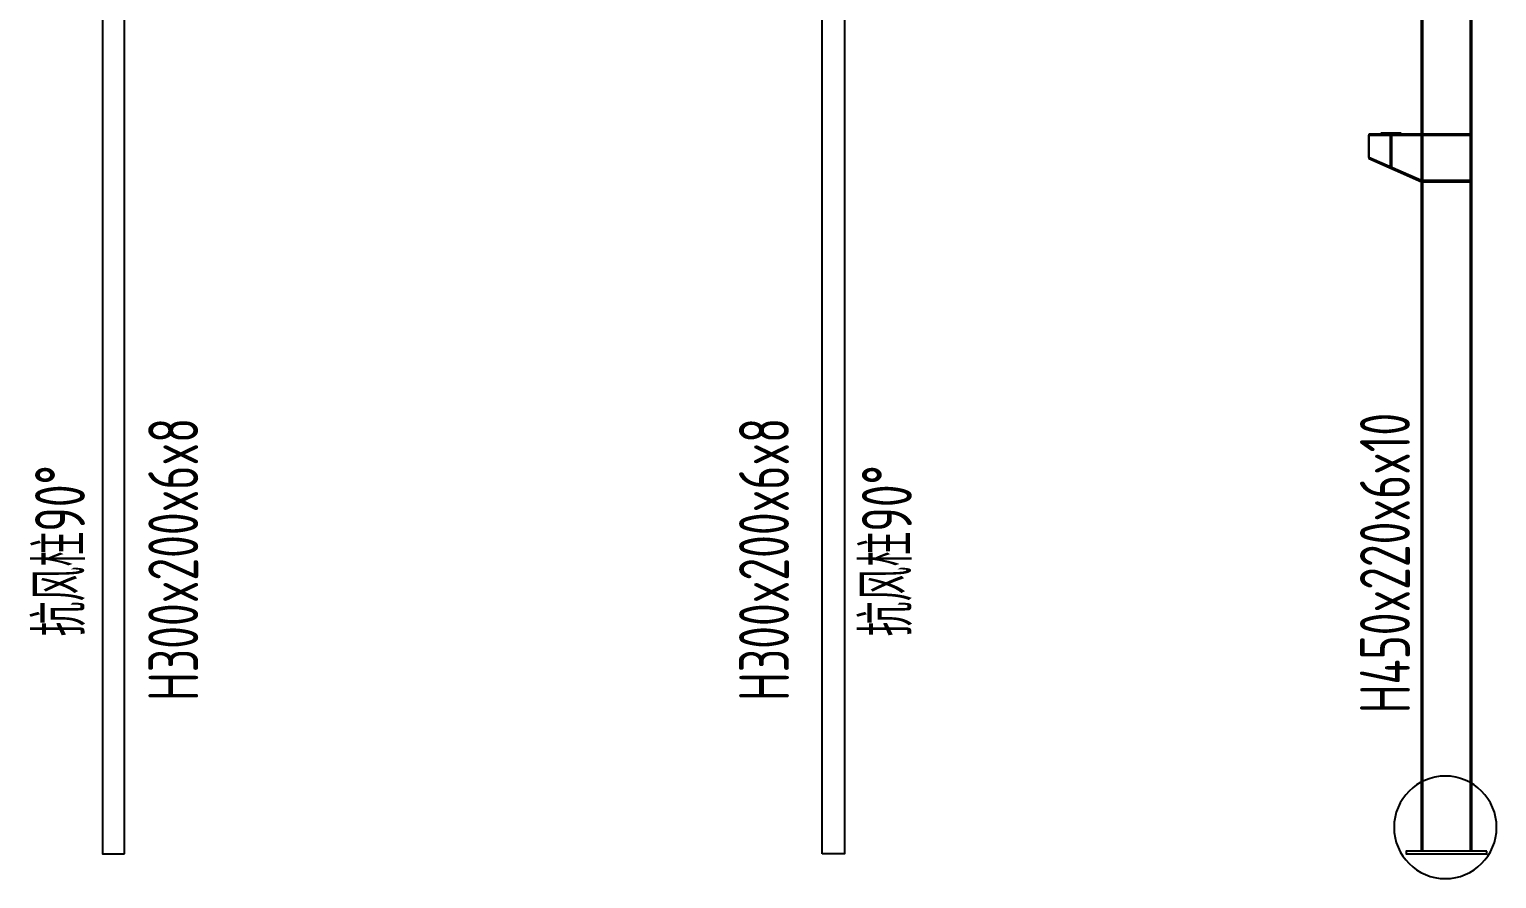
# Model space of a CAD drawing. Extents: x -33967 to 1773478, y -1022458 to -784650.
# Drawn here: x 1711665 to 1724912, y -958348 to -950678 of the extents above; entities that cross this region are included whole.
import ezdxf

# ---------------------------------------------------------------- set-up
doc = ezdxf.new("R2010")
doc.units = 0
doc.header["$LTSCALE"] = 1000
doc.header["$MEASUREMENT"] = 0
for name, color, linetype in [('14', 2, 'Continuous'), ('AXIS', 3, 'Continuous'), ('GZ', 50, 'Continuous'), ('TEXT', 7, 'Continuous'), ('柱子', 30, 'Continuous')]:
    doc.layers.add(name, color=color, linetype=linetype)
doc.styles.add('TSSD_Norm', font='tssdeng.shx', dxfattribs={"bigfont": 'hztxt.shx'})

msp = doc.modelspace()

# ---------------------------------------------------------------- linework, layer by layer
at = {"layer": '14'}
for p, q in [((1724233.9, -951624.1), (1723758.9, -951624.1)), ((1723758.9, -951834.1), (1723758.9, -951634.1)), ((1723758.9, -951634.1), (1724233.9, -951634.1)), ((1723758.9, -951634.1), (1724233.9, -951634.1)), ((1724048.9, -951614.1), (1723868.9, -951614.1)), ((1723963.9, -951634.1), (1723953.9, -951634.1)), ((1723953.9, -951634.1), (1723953.9, -951920.3)), ((1723963.9, -951924.7), (1723963.9, -951634.1)), ((1724048.9, -951624.1), (1724048.9, -951614.1)), ((1724233.9, -951634.1), (1724233.9, -952044.1)), ((1724673.9, -951624.1), (1724243.9, -951624.1)), ((1724243.9, -951624.1), (1724243.9, -951634.1)), ((1724243.9, -951634.1), (1724673.9, -951634.1)), ((1724673.9, -951634.1), (1724673.9, -951624.1)), ((1724233.9, -952044.1), (1723758.9, -951834.1)), ((1724233.9, -952044.1), (1723758.9, -951834.1)), ((1723758.9, -951844.1), (1724233.9, -952054.1)), ((1723953.9, -951920.3), (1723963.9, -951924.7)), ((1724673.9, -952044.1), (1724243.9, -952044.1)), ((1724243.9, -952044.1), (1724243.9, -952054.1)), ((1724243.9, -952054.1), (1724673.9, -952054.1)), ((1724673.9, -952054.1), (1724673.9, -952044.1))]:
    msp.add_line(p, q, dxfattribs=at)
at = {"layer": '14', "const_width": 0.45}
for points in [[(1724233.9, -952074.1), (1724233.9, -951634.1)], [(1724233.9, -952074.1), (1724233.9, -952084.1)]]:
    msp.add_lwpolyline(points, dxfattribs=at)
at = {"layer": 'AXIS'}
msp.add_lwpolyline([(1724911.8, -957884.7, 1), (1723985.2, -957884.7, 1)], format="xyb", close=True, dxfattribs=at)
at = {"layer": 'GZ'}
msp.add_line((1723758.9, -951624.1), (1723758.9, -951844.1), dxfattribs=at)
for points in [[(1724243.9, -949124.1), (1724683.9, -949124.1), (1724683.9, -958099.1), (1724233.9, -958099.1), (1724233.9, -949811)], [(1724243.9, -949134.1), (1724673.9, -949134.1), (1724673.9, -958099.1), (1724243.9, -958099.1), (1724243.9, -949674.1)], [(1724233.9, -952054.1), (1723758.9, -951844.1)]]:
    msp.add_lwpolyline(points, dxfattribs=at)
for points in [[(1712523.9, -958124.1), (1712523.9, -949279.7), (1712323.9, -949294.5), (1712323.9, -958124.1)], [(1718823.9, -958124.1), (1718823.9, -949277.7), (1719023.9, -949292.4), (1719023.9, -958124.1)], [(1723953.9, -951634.1), (1723758.9, -951634.1), (1723758.9, -951834.1), (1723953.9, -951920.3)], [(1724048.9, -951614.1), (1723868.9, -951614.1), (1723868.9, -951624.1), (1724048.9, -951624.1)], [(1723963.9, -951634.1), (1723953.9, -951634.1), (1723953.9, -951920.3), (1723963.9, -951924.7)], [(1724233.9, -951634.1), (1723963.9, -951634.1), (1723963.9, -951924.7), (1724233.9, -952044.1)], [(1724673.9, -951624.1), (1724243.9, -951624.1), (1724243.9, -951634.1), (1724673.9, -951634.1)], [(1724673.9, -952044.1), (1724243.9, -952044.1), (1724243.9, -952054.1), (1724673.9, -952054.1)]]:
    msp.add_lwpolyline(points, close=True, dxfattribs=at)
at = {"layer": 'GZ', "color": 141, "true_color": 0xadddf7}
msp.add_lwpolyline([(1724823.9, -958099.1), (1724093.9, -958099.1), (1724093.9, -958124.1), (1724823.9, -958124.1)], close=True, dxfattribs=at)
at = {"layer": '柱子'}
msp.add_line((1724673.9, -951624.1), (1724243.9, -951624.1), dxfattribs=at)

# ---------------------------------------------------------------- texts
at = {"layer": 'TEXT', "style": 'TSSD_Norm', "width": 0.7}
for s, p in [('H450x220x6x10', (1724128.3, -956854.5, -1.3)), ('H300x200x6x8', (1713189, -956743.9, -0.4)), ('H300x200x6x8', (1718522.3, -956743.9, -0.4)), ('抗风柱90°', (1712166.4, -956159.8, -0.4)), ('抗风柱90°', (1719631.5, -956159.8, -0.4))]:
    msp.add_text(s, height=450, rotation=90, dxfattribs=at).set_placement(p)

doc.saveas('drawing.dxf')
